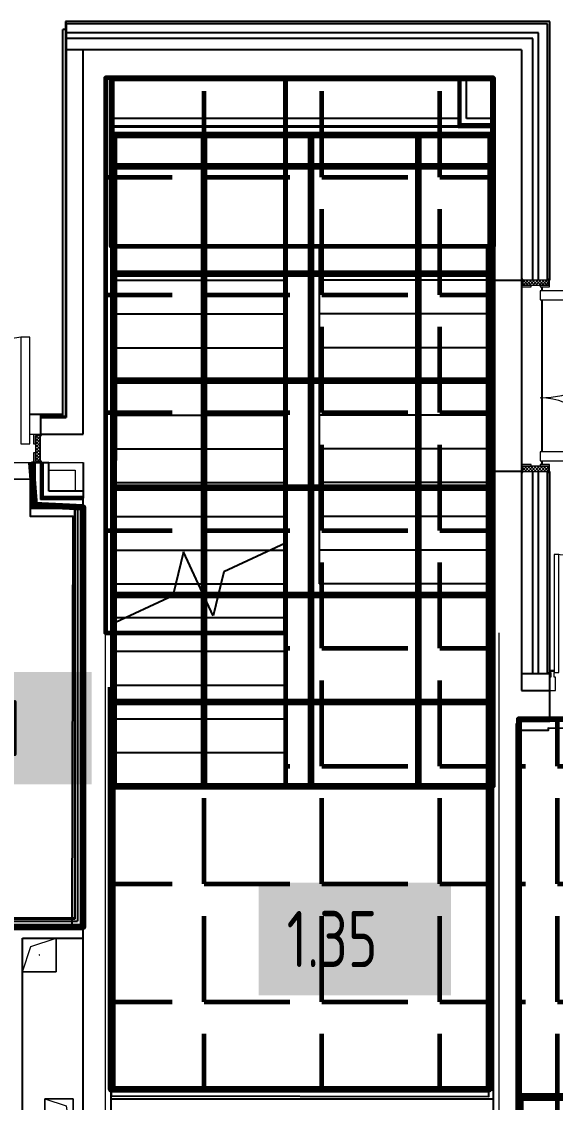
# Model space of a CAD drawing. Header units: millimetres. Extents: x -164500 to 426394, y -51911 to 102118.
# Drawn here: x 88678 to 93425, y 17602 to 27214 of the extents above; entities that cross this region are included whole.
import ezdxf

# ---------------------------------------------------------------- set-up
doc = ezdxf.new("R2010")
doc.units = ezdxf.units.MM
for name, color, linetype, lineweight in [('336 лестницы', 150, 'Continuous', 120), ('374 ПК-4', 211, 'Continuous', 120), ('394 ПК-5 плинтус H100', 2, 'Continuous', 120), ('469 плитка КР10 лестницы', 130, 'Continuous', 60), ('474 плитка КР-1.1 лестницы', 150, 'Continuous', 60), ('A-DOOR-2', 7, 'Continuous', 5), ('A-DOOR-FRAM-2', 7, 'Continuous', 5), ('A-FLOR', 7, 'Continuous', 9), ('A-GENM', 7, 'Continuous', 9), ('A-GLAZ-CWMG-1', 7, 'Continuous', 20), ('A-WALL', 7, 'Continuous', 5), ('Оси', 7, 'Continuous', 9)]:
    doc.layers.add(name, color=color, linetype=linetype, lineweight=lineweight)
doc.layers.add('A-DOOR-1', color=7, linetype='Continuous', lineweight=5, true_color=0xc0c0c0)
doc.layers.add('A-DOOR-FRAM-1', color=7, linetype='Continuous', lineweight=5, true_color=0xc0c0c0)
doc.styles.add('СПДС', font='ГОСТ тип А.ttf', dxfattribs={"width": 0.9})
pattern_1 = [(135, (1471.41, 189.685), (-14.14214, -14.14214), []), (225, (1471.41, 189.685), (14.14214, -14.14214), [])]
pattern_2 = [(45, (-651.384, 189.685), (-14.1421, 14.1421), []), (135, (-651.384, 189.685), (-14.1421, -14.1421), [])]
pattern_3 = [(0, (205553.1, 26879), (0, 1047.75), [762, -285.75]), (90, (205553.1, 26879), (-1047.75, 6e-14), [762, -285.75])]

# ---------------------------------------------------------------- blocks, each defined once
blk = doc.blocks.new('110_Дверь_СКБ_2Ст_Внутренняя - ДН-7д_л__ ДОО_Дв_1450x2100h_Загрузочная_ Помещение холодильных камер-21737406-Объем проектирования 1 этажа')
at = {"layer": 'A-DOOR-2'}
h = blk.add_hatch(dxfattribs=at)
h.set_pattern_fill('FP_42', color=256, style=0, pattern_type=2)
h.set_pattern_definition(pattern_1)
h.paths.add_polyline_path([(862.5, -115), (862.5, 115), (817.5, 115), (817.5, -115)])
at = {"layer": 'A-DOOR-FRAM-2'}
h = blk.add_hatch(dxfattribs=at)
h.set_pattern_fill('FP_43', color=256, style=0, pattern_type=2)
h.set_pattern_definition(pattern_2)
h.paths.add_polyline_path([(-792.5, -115), (-792.5, 115), (-837.5, 115), (-837.5, -115)])
at = {"layer": 'A-DOOR-1'}
for p, q in [((767.5, 990), (687.5, 990)), ((687.5, 990), (687.5, 40)), ((767.5, 40), (767.5, 990)), ((-742.5, 600), (-742.5, 40)), ((-662.5, 600), (-742.5, 600)), ((-662.5, 40), (-662.5, 600)), ((-777.5, 123), (-847.5, 123)), ((-847.5, 123), (-847.5, 115)), ((-847.5, 115), (-792.5, 115)), ((-792.5, 115), (-792.5, 40)), ((-777.5, 40), (-777.5, 123)), ((872.5, 123), (802.5, 123)), ((802.5, 123), (802.5, 40)), ((817.5, 40), (817.5, 115)), ((817.5, 115), (872.5, 115)), ((872.5, 115), (872.5, 123)), ((-792.5, 40), (-777.5, 40)), ((-742.5, 40), (-662.5, 40)), ((687.5, 40), (767.5, 40)), ((802.5, 40), (817.5, 40)), ((-777.5, -40), (-792.5, -40)), ((-792.5, -40), (-792.5, -115)), ((-777.5, -123), (-777.5, -40)), ((817.5, -40), (802.5, -40)), ((802.5, -40), (802.5, -123)), ((817.5, -115), (817.5, -40)), ((-847.5, -115), (-847.5, -123)), ((-792.5, -115), (-847.5, -115)), ((-847.5, -123), (-777.5, -123)), ((802.5, -123), (872.5, -123)), ((872.5, -115), (817.5, -115)), ((872.5, -123), (872.5, -115))]:
    blk.add_line(p, q, dxfattribs=at)
for centre, radius, start, end in [((767.5, 40), 950, 90, 180), ((-742.5, 40), 560, 0, 90)]:
    blk.add_arc(centre, radius, start, end, dxfattribs=at)
at = {"layer": 'A-DOOR-FRAM-1'}
for p, q in [((-792.5, 115), (-837.5, 115)), ((-837.5, 115), (-837.5, -115)), ((-792.5, -115), (-792.5, 115)), ((862.5, 115), (817.5, 115)), ((817.5, 115), (817.5, -115)), ((862.5, -115), (862.5, 115)), ((-837.5, -115), (-792.5, -115)), ((817.5, -115), (862.5, -115))]:
    blk.add_line(p, q, dxfattribs=at)
blk = doc.blocks.new('110_Дверь_СКБ_2Ст_Внутренняя - ДН-4д_ ДОО_Дв_1450x2100h_Лестничная клетка-23615437-Объем проектирования 1 этажа')
at = {"layer": 'A-DOOR-2'}
h = blk.add_hatch(dxfattribs=at)
h.set_pattern_fill('FP_42', color=256, style=0, pattern_type=2)
h.set_pattern_definition(pattern_1)
h.paths.add_polyline_path([(862.5, 115), (817.5, 115), (817.5, -115), (862.5, -115), (862.5, 105)])
at = {"layer": 'A-DOOR-FRAM-2'}
h = blk.add_hatch(dxfattribs=at)
h.set_pattern_fill('FP_43', color=256, style=0, pattern_type=2)
h.set_pattern_definition(pattern_2)
h.paths.add_polyline_path([(-792.5, -115), (-792.5, 115), (-837.5, 115), (-837.5, -115)])
at = {"layer": 'A-DOOR-1'}
for p, q in [((-742.5, 990), (-742.5, 40)), ((-662.5, 990), (-742.5, 990)), ((-662.5, 40), (-662.5, 990)), ((767.5, 600), (687.5, 600)), ((687.5, 600), (687.5, 40)), ((767.5, 40), (767.5, 600)), ((-777.5, 123), (-847.5, 123)), ((-847.5, 123), (-847.5, 115)), ((-847.5, 115), (-792.5, 115)), ((-792.5, 115), (-792.5, 40)), ((-777.5, 40), (-777.5, 123)), ((872.5, 123), (802.5, 123)), ((802.5, 123), (802.5, 40)), ((817.5, 40), (817.5, 115)), ((817.5, 115), (872.5, 115)), ((872.5, 115), (872.5, 123)), ((-792.5, 40), (-777.5, 40)), ((-742.5, 40), (-662.5, 40)), ((687.5, 40), (767.5, 40)), ((802.5, 40), (817.5, 40)), ((-777.5, -40), (-792.5, -40)), ((-792.5, -40), (-792.5, -115)), ((-777.5, -123), (-777.5, -40)), ((817.5, -40), (802.5, -40)), ((802.5, -40), (802.5, -123)), ((817.5, -115), (817.5, -40)), ((-847.5, -115), (-847.5, -123)), ((-792.5, -115), (-847.5, -115)), ((-847.5, -123), (-777.5, -123)), ((802.5, -123), (872.5, -123)), ((872.5, -115), (817.5, -115)), ((872.5, -123), (872.5, -115))]:
    blk.add_line(p, q, dxfattribs=at)
for centre, radius, start, end in [((-742.5, 40), 950, 0, 90), ((767.5, 40), 560, 90, 180)]:
    blk.add_arc(centre, radius, start, end, dxfattribs=at)
at = {"layer": 'A-DOOR-FRAM-1'}
for p, q in [((-792.5, 115), (-837.5, 115)), ((-837.5, 115), (-837.5, -115)), ((-792.5, -115), (-792.5, 115)), ((862.5, 115), (817.5, 115)), ((817.5, 115), (817.5, -115)), ((862.5, -115), (862.5, 115)), ((-837.5, -115), (-792.5, -115)), ((817.5, -115), (862.5, -115))]:
    blk.add_line(p, q, dxfattribs=at)
blk = doc.blocks.new('GM_Отверстие прямоугольное _в плите_ - Отверстие-V125-Объем проектирования 1 этажа')
at = {"layer": 'A-GENM'}
for p, q in [((-250, -125), (-250, 125)), ((-250, 125), (250, 125)), ((250, 125), (-250, 125)), ((-250, 125), (-250, -125)), ((-187.5, 62.5), (250, 125)), ((-250, -125), (-187.5, 62.5)), ((250, -125), (-250, -125)), ((-250, -125), (250, -125))]:
    blk.add_line(p, q, dxfattribs=at)
for start, end in [(360, 180), (180, 360)]:
    blk.add_arc((0, 0), 2.5, start, end, dxfattribs=at)
blk = doc.blocks.new('GM_Отверстие прямоугольное _в плите_ - Отверстие-21958654-Объем проектирования 1 этажа')
at = {"layer": 'A-GENM'}
for p, q in [((-75, 75), (150, 150)), ((150, 150), (150, -150)), ((150, -150), (150, 150)), ((-150, -150), (-75, 75)), ((150, -150), (-150, -150)), ((-150, -150), (150, -150))]:
    blk.add_line(p, q, dxfattribs=at)
for start, end in [(360, 180), (180, 360)]:
    blk.add_arc((0, 0), 2.5, start, end, dxfattribs=at)
blk = doc.blocks.new('DRS_ДПУ_распашная__2Ст_Прямоугольная1 - ВН-4_ Нр_ДО_1500х2200 глухая-26741401-Объем проектирования 1 этажа')
at = {"layer": 'A-DOOR-1'}
for p, q in [((-770, 1050), (-770, 0)), ((-730, 1050), (-770, 1050)), ((-730, 0), (-730, 1050)), ((770, 423.1), (730, 423.1)), ((730, 423.1), (730, 0)), ((770, 0), (770, 423.1)), ((-770, 0), (-730, 0)), ((730, 0), (770, 0))]:
    blk.add_line(p, q, dxfattribs=at)
for centre, radius, start, end in [((-770, 0), 1050, 360, 90), ((770, 0), 423.1, 90, 180)]:
    blk.add_arc(centre, radius, start, end, dxfattribs=at)
blk = doc.blocks.new('Прямоугольный импост - Импост структурный с накладкой - 170мм-22855280-Объем проектирования 1 этажа')
at = {"layer": 'A-GLAZ-CWMG-1'}
for p, q in [((0, 160), (-50, 160)), ((-50, 160), (-50, 40)), ((0, 40), (0, 160)), ((-50, 40), (-40, 40)), ((-40, 40), (-40, 0)), ((-10, 0), (-10, 40)), ((-10, 40), (0, 40)), ((0, 0), (-10, 0)), ((0, -10), (0, 0)), ((-40, -10), (0, -10))]:
    blk.add_line(p, q, dxfattribs=at)
blk = doc.blocks.new('Зашивка приборов отопления4 - Зашивка приборов отопления-33272095-Объем проектирования 1 этажа')
at = {"layer": 'A-WALL'}
for p, q in [((121465, 18487.5), (124530, 18487.5)), ((124530, 18487.5), (121465, 18487.5)), ((121465, 18412.5), (124530, 18412.5))]:
    blk.add_line(p, q, dxfattribs=at)

msp = doc.modelspace()

# ---------------------------------------------------------------- hatches: boundary and pattern name
at = {"layer": '336 лестницы'}
h = msp.add_hatch(dxfattribs=at)
h.set_pattern_fill('ANSI37', color=256, scale=300, angle=45)
h.set_pattern_definition([(90, (205553.1, 26879), (-952.5, 0), []), (180, (205553.1, 26879), (-6e-14, -952.5), [])])
h.paths.add_polyline_path([(89495.702, 20413.938), (92849.42, 20413.938), (92851.746, 26204.52), (89498.027, 26204.52)])
at = {"layer": '469 плитка КР10 лестницы'}
h = msp.add_hatch(dxfattribs=at)
h.set_pattern_fill('ANGLE', color=256, scale=150)
h.set_pattern_definition(pattern_3)
h.paths.add_polyline_path([(91024.702, 26713.938), (89424.702, 26713.938), (89424.702, 21779.035), (91024.702, 21779.035)])
h = msp.add_hatch(dxfattribs=at)
h.set_pattern_fill('ANGLE', color=256, scale=150)
h.set_pattern_definition(pattern_3)
h.paths.add_polyline_path([(91024.702, 20413.938), (92874.702, 20413.938), (92874.702, 26713.938), (91024.702, 26713.938)])
h = msp.add_hatch(dxfattribs=at)
h.set_pattern_fill('ANGLE', color=256, scale=150)
h.set_pattern_definition(pattern_3)
h.paths.add_polyline_path([(93094.702, 17665.437), (94944.702, 17665.437), (94944.702, 21013.938), (93094.702, 21013.938)])
h = msp.add_hatch(dxfattribs=at)
h.set_pattern_fill('ANGLE', color=256, scale=150)
h.set_pattern_definition(pattern_3)
h.paths.add_polyline_path([(89495.702, 20413.938), (92831.815, 20413.938), (92831.815, 17713.938), (89495.702, 17713.938)])
h = msp.add_hatch(dxfattribs=at)
h.set_pattern_fill('ANGLE', color=256, scale=150)
h.set_pattern_definition(pattern_3)
h.paths.add_polyline_path([(93119.702, 13403.938), (94623.702, 13403.938), (94623.702, 17634.938), (93119.702, 17634.938)])
at = {"layer": '474 плитка КР-1.1 лестницы'}
h = msp.add_hatch(dxfattribs=at)
h.set_pattern_fill('ANGLE', color=256, scale=150)
h.set_pattern_definition(pattern_3)
h.paths.add_polyline_path([(92874.702, 25213.938), (89474.702, 25213.938), (89474.702, 26713.938), (92874.702, 26713.938)])

# ---------------------------------------------------------------- linework, layer by layer
for p, q in [((89066.702, 27213.938), (89066.702, 23701.938)), ((93374.702, 27213.938), (89066.702, 27213.938)), ((89071.702, 27213.938), (89071.702, 23696.938)), ((93374.702, 24913.938), (93374.702, 27213.938)), ((89044.702, 23701.938), (89044.702, 27143.938)), ((89066.702, 27143.938), (89044.702, 27143.938)), ((93354.702, 27193.938), (89071.702, 27193.938)), ((89074.702, 27193.938), (89074.702, 23693.938)), ((93274.702, 27113.938), (89074.702, 27113.938)), ((93274.702, 24913.938), (93274.702, 27113.938)), ((93354.702, 24913.938), (93354.702, 27193.938)), ((93224.702, 27063.938), (89074.702, 27063.938)), ((93224.702, 24913.938), (93224.702, 27063.938)), ((93124.702, 26963.938), (89074.702, 26963.938)), ((89224.702, 23543.938), (89224.702, 26963.938)), ((93124.702, 26963.938), (93124.702, 21413.938)), ((89474.702, 17133.938), (89474.702, 26713.938)), ((89474.702, 26713.938), (89474.702, 26713.938)), ((89474.702, 26713.938), (89474.702, 25213.938)), ((92874.702, 26713.938), (89474.702, 26713.938)), ((92874.702, 26713.938), (89474.702, 26713.938)), ((89474.702, 26713.938), (89474.702, 17713.938)), ((92853.702, 26693.938), (89494.702, 26693.938)), ((89494.702, 26693.938), (89494.702, 17733.938)), ((89495.702, 26692.938), (89494.702, 26692.938)), ((89495.702, 26692.938), (92853.702, 26692.938)), ((89495.702, 23194.348), (89495.702, 26692.938)), ((92559.702, 26713.938), (92559.702, 26276.438)), ((92572.202, 26288.938), (92572.202, 26713.938)), ((92584.702, 26301.438), (92584.702, 26713.938)), ((92634.702, 26351.438), (92634.702, 26713.938)), ((92853.702, 26713.938), (92853.702, 26693.938)), ((92853.702, 26693.938), (92854.702, 26693.938)), ((92853.702, 26692.938), (92853.702, 26693.938)), ((92853.702, 26692.938), (92853.702, 26276.438)), ((92854.702, 24913.938), (92854.702, 26713.938)), ((92874.702, 26713.938), (92874.702, 24913.938)), ((92874.702, 25213.938), (92874.702, 26713.938)), ((92874.702, 26351.438), (92634.702, 26351.438)), ((89495.702, 26283.938), (92559.702, 26283.938)), ((92559.702, 26282.938), (89495.702, 26282.938)), ((92559.702, 26276.438), (92874.702, 26276.438)), ((92874.702, 26288.938), (92572.202, 26288.938)), ((92874.702, 26301.438), (92584.702, 26301.438)), ((92853.702, 17735.938), (92853.702, 26276.438)), ((89474.702, 25213.938), (91024.702, 25213.938)), ((89474.702, 22513.938), (89474.702, 25213.938)), ((89474.702, 25213.938), (91024.702, 25213.938)), ((91024.702, 25213.938), (91324.702, 25213.938)), ((91024.702, 22575.326), (91024.702, 25213.938)), ((92874.702, 25213.938), (91324.702, 25213.938)), ((91324.702, 25213.938), (91324.702, 22213.938)), ((92874.702, 25213.938), (91324.702, 25213.938)), ((92874.702, 25213.938), (92874.702, 22213.938)), ((89474.702, 24913.938), (91024.702, 24913.938)), ((89474.702, 24913.938), (91024.702, 24913.938)), ((92874.702, 24913.938), (91324.702, 24913.938)), ((92874.702, 24913.938), (91324.702, 24913.938)), ((92853.702, 24913.938), (92854.702, 24913.938)), ((92854.702, 24913.938), (93124.702, 24913.938)), ((92854.702, 24913.938), (92854.702, 23213.938)), ((93304.702, 24853.938), (93304.702, 24818.938)), ((93304.702, 24738.938), (93304.702, 23388.938)), ((89474.702, 24613.938), (91024.702, 24613.938)), ((89474.702, 24613.938), (91024.702, 24613.938)), ((92874.702, 24613.938), (91324.702, 24613.938)), ((92874.702, 24613.938), (91324.702, 24613.938)), ((89474.702, 24313.938), (91024.702, 24313.938)), ((89474.702, 24313.938), (91024.702, 24313.938)), ((92874.702, 24313.938), (91324.702, 24313.938)), ((92874.702, 24313.938), (91324.702, 24313.938)), ((89474.702, 24013.938), (91024.702, 24013.938)), ((89474.702, 24013.938), (91024.702, 24013.938)), ((92874.702, 24013.938), (91324.702, 24013.938)), ((92874.702, 24013.938), (91324.702, 24013.938)), ((88749.702, 23723.938), (89044.702, 23723.938)), ((88844.702, 23723.938), (88844.702, 23701.938)), ((89066.702, 23701.938), (88844.702, 23701.938)), ((88844.702, 23701.938), (88844.702, 23693.938)), ((88844.702, 23696.938), (89071.702, 23696.938)), ((88844.702, 23693.938), (88844.702, 23543.938)), ((88844.702, 23693.938), (89074.702, 23693.938)), ((89474.702, 23713.938), (91024.702, 23713.938)), ((89474.702, 23713.938), (91024.702, 23713.938)), ((92874.702, 23713.938), (91324.702, 23713.938)), ((92874.702, 23713.938), (91324.702, 23713.938)), ((88749.702, 23543.938), (88749.702, 23543.938)), ((88844.702, 23543.938), (89224.702, 23543.938)), ((89474.702, 23413.938), (91024.702, 23413.938)), ((89474.702, 23413.938), (91024.702, 23413.938)), ((92874.702, 23413.938), (91324.702, 23413.938)), ((92874.702, 23413.938), (91324.702, 23413.938)), ((88766.702, 23293.938), (88766.702, 22885.938)), ((88794.702, 23293.938), (88766.702, 23293.938)), ((88774.702, 22893.938), (88774.702, 23293.938)), ((88794.702, 23293.938), (88919.702, 23293.938)), ((88794.702, 23293.938), (88794.702, 22913.938)), ((88844.702, 23293.938), (88844.702, 22963.938)), ((88857.202, 22976.438), (88857.202, 23293.938)), ((88869.702, 22988.938), (88869.702, 23293.938)), ((88919.702, 23038.938), (88919.702, 23293.938)), ((89224.702, 23293.938), (89224.702, 22976.438)), ((93304.702, 23308.938), (93304.702, 23273.938)), ((89494.702, 23194.348), (89495.702, 23194.348)), ((89495.702, 23194.348), (89495.702, 21862.342)), ((92854.702, 23213.938), (92853.702, 23213.938)), ((93124.702, 23213.938), (92854.702, 23213.938)), ((92854.702, 17734.938), (92854.702, 23213.938)), ((92874.702, 17133.938), (92874.702, 23213.938)), ((93224.702, 21413.938), (93224.702, 23213.938)), ((93274.702, 21413.938), (93274.702, 23213.938)), ((93354.702, 21413.938), (93354.702, 23213.938)), ((93374.702, 21413.938), (93374.702, 23213.938)), ((89474.702, 23113.938), (91024.702, 23113.938)), ((89474.702, 23113.938), (91024.702, 23113.938)), ((92874.702, 23113.938), (91324.702, 23113.938)), ((92874.702, 23113.938), (91324.702, 23113.938)), ((89224.702, 22976.438), (88857.202, 22976.438)), ((89224.702, 22988.938), (88869.702, 22988.938)), ((89224.702, 23038.938), (88919.702, 23038.938)), ((89224.702, 17133.938), (89224.702, 22976.438)), ((88766.702, 22885.938), (89146.702, 22885.938)), ((89154.702, 22893.938), (88774.702, 22893.938)), ((88794.702, 22913.938), (89174.702, 22913.938)), ((89224.702, 22963.938), (88844.702, 22963.938)), ((89146.702, 22885.938), (89146.702, 19241.938)), ((89154.702, 19233.938), (89154.702, 22893.938)), ((89174.702, 22913.938), (89174.702, 19213.938)), ((89495.702, 22970.864), (89494.702, 22970.864)), ((89474.702, 22813.938), (91024.702, 22813.938)), ((89474.702, 22813.938), (91024.702, 22813.938)), ((92874.702, 22813.938), (91324.702, 22813.938)), ((92874.702, 22813.938), (91324.702, 22813.938)), ((89474.702, 22513.938), (90893.054, 22513.938)), ((89474.702, 22513.938), (90893.054, 22513.938)), ((90117.634, 22497.159), (90023.125, 22108.283)), ((90381.77, 21930.717), (90117.634, 22497.159)), ((91024.702, 22575.326), (90476.279, 22319.592)), ((90893.054, 22513.938), (91024.702, 22513.938)), ((90893.054, 22513.938), (91024.702, 22513.938)), ((91024.702, 22513.938), (91024.702, 22575.326)), ((91024.702, 22213.938), (91024.702, 22513.938)), ((92874.702, 22513.938), (91324.702, 22513.938)), ((92874.702, 22513.938), (91324.702, 22513.938)), ((90476.279, 22319.592), (90381.77, 21930.717)), ((89494.702, 22213.938), (90048.802, 22213.938)), ((89494.702, 22213.938), (90048.802, 22213.938)), ((90048.802, 22213.938), (90249.702, 22213.938)), ((90048.802, 22213.938), (90249.702, 22213.938)), ((90249.702, 22213.938), (90450.601, 22213.938)), ((90249.702, 22213.938), (90450.601, 22213.938)), ((90450.601, 22213.938), (91024.702, 22213.938)), ((90450.601, 22213.938), (91024.702, 22213.938)), ((91024.702, 21913.938), (91024.702, 22213.938)), ((92874.702, 22213.938), (91324.702, 22213.938)), ((90023.125, 22108.283), (89474.702, 21852.549)), ((89494.702, 21913.938), (89606.35, 21913.938)), ((89494.702, 21913.938), (89606.35, 21913.938)), ((89495.702, 20867.04), (89495.702, 21862.342)), ((89606.35, 21913.938), (91024.702, 21913.938)), ((89606.35, 21913.938), (91024.702, 21913.938)), ((91024.702, 21613.938), (91024.702, 21913.938)), ((89494.702, 21613.938), (91024.702, 21613.938)), ((89494.702, 21613.938), (91024.702, 21613.938)), ((91024.702, 21313.938), (91024.702, 21613.938)), ((93374.702, 21443.938), (93414.702, 21443.938)), ((93374.702, 21413.938), (93124.702, 21413.938)), ((93124.702, 21413.938), (93124.702, 21263.938)), ((93354.702, 21421.938), (93374.702, 21421.938)), ((93374.702, 21416.938), (93354.702, 21416.938)), ((93374.702, 20993.938), (93374.702, 21413.938)), ((89494.702, 21313.938), (91024.702, 21313.938)), ((89494.702, 21313.938), (91024.702, 21313.938)), ((91024.702, 21013.938), (91024.702, 21313.938)), ((93124.702, 21263.938), (93374.702, 21263.938)), ((89494.702, 21013.938), (91024.702, 21013.938)), ((89494.702, 21013.938), (91024.702, 21013.938)), ((91024.702, 20713.938), (91024.702, 21013.938)), ((93094.702, 13491.938), (93094.702, 21013.938)), ((93374.702, 21013.938), (93094.702, 21013.938)), ((93114.702, 20993.938), (93094.702, 20993.938)), ((93115.702, 20993.938), (93114.702, 20993.938)), ((93124.702, 21013.938), (93115.702, 21003.938)), ((93115.702, 21003.938), (93115.702, 21013.938)), ((93115.702, 21003.938), (93115.702, 20993.938)), ((93115.702, 20993.938), (93374.702, 20993.938)), ((93115.702, 13493.938), (93115.702, 20993.938)), ((93115.702, 20992.938), (93374.702, 20992.938)), ((93116.702, 21013.938), (93116.702, 21005.049)), ((93116.702, 20993.938), (93116.702, 13493.938)), ((93374.702, 20992.938), (93374.702, 20993.938)), ((89495.702, 20867.04), (89494.702, 20867.04)), ((89495.702, 20867.04), (89495.702, 17734.438)), ((89494.702, 20713.938), (91024.702, 20713.938)), ((89494.702, 20713.938), (91024.702, 20713.938)), ((91024.702, 20413.938), (91024.702, 20713.938)), ((89494.702, 20413.938), (91024.702, 20413.938)), ((89494.702, 20413.938), (91024.702, 20413.938)), ((89495.702, 20314.348), (89494.702, 20314.348)), ((89146.702, 19241.938), (87045.202, 19241.938)), ((87052.702, 19233.938), (89154.702, 19233.938)), ((89224.702, 19163.938), (86974.702, 19163.938)), ((87024.702, 19213.938), (89174.702, 19213.938)), ((88685.702, 19063.938), (89224.702, 19063.938)), ((88685.702, 17133.938), (88685.702, 19063.938)), ((89474.702, 17713.938), (89474.702, 17713.938)), ((89474.702, 17713.938), (92874.702, 17713.938)), ((89494.702, 17735.938), (92853.702, 17735.938)), ((89495.702, 17734.938), (89494.702, 17734.938)), ((89495.702, 17734.438), (89494.702, 17734.438)), ((92854.702, 17733.938), (89494.702, 17733.938)), ((92853.702, 17734.938), (89495.702, 17734.938)), ((92853.702, 17735.938), (92853.702, 17734.938)), ((92853.702, 17734.938), (92854.702, 17734.938)), ((92854.702, 17734.938), (92854.702, 17733.938)), ((89474.702, 17633.938), (92874.702, 17633.938))]:
    msp.add_line(p, q)
at = {"flags": 128}
for points in [[(89481.801, 21119.89), (89480.801, 21119.893), (89480.671, 21064.442), (89481.671, 21064.44), (89473.683, 17661.49), (92831.673, 17653.607), (92851.737, 26200.583), (92442.228, 26201.545), (89493.746, 26208.466)], [(87034.224, 19173.22), (89128.219, 19168.305), (89136.773, 22812.295), (88756.774, 22813.187), (88757.548, 23143.186), (87043.553, 23147.209)]]:
    msp.add_lwpolyline(points, close=True, dxfattribs=at)
msp.add_lwpolyline([(100601.415, 17534.368), (100608.349, 20488.36), (100294.35, 20489.097), (99129.353, 20491.832), (99129.529, 20566.832), (99130.301, 20895.831), (98246.346, 20897.906), (98246.348, 20898.906), (98242.776, 20898.914), (98242.774, 20897.914), (96610.308, 20901.746), (96610.358, 20922.746), (95121.362, 20926.241), (95117.714, 19372.246), (98656.704, 19363.938), (99147.703, 19362.786), (99147.017, 19070.786), (98661.519, 19071.926), (94955.029, 19080.627), (94959.362, 20926.622), (93360.367, 20930.375), (93360.317, 20909.375), (93102.318, 20909.981), (93084.741, 13422.001)], dxfattribs=at)
at = {"layer": '336 лестницы'}
msp.add_lwpolyline([(89495.702, 20413.938), (92849.42, 20413.938), (92851.746, 26204.52), (89498.027, 26204.52)], close=True, dxfattribs=at)
at = {"layer": '374 ПК-4'}
for points in [[(92832.702, 25193.938), (92833.702, 17715.938), (89474.702, 17715.938), (89474.702, 21293.938)], [(93148.702, 13463.938), (93098.702, 13463.938), (93098.702, 20972.938)]]:
    msp.add_lwpolyline(points, dxfattribs=at)
at = {"layer": '394 ПК-5 плинтус H100'}
msp.add_lwpolyline([(87044.702, 20118.938), (86974.702, 19163.938), (89224.702, 19163.938), (89224.702, 22893.938), (88794.702, 22913.938), (88766.702, 23293.938)], dxfattribs=at)
at = {"layer": '469 плитка КР10 лестницы'}
for points in [[(91024.702, 26713.938), (89424.702, 26713.938), (89424.702, 21779.035), (91024.702, 21779.035)], [(91024.702, 20413.938), (92874.702, 20413.938), (92874.702, 26713.938), (91024.702, 26713.938)], [(93094.702, 17665.437), (94944.702, 17665.437), (94944.702, 21013.938), (93094.702, 21013.938)], [(89495.702, 20413.938), (92831.815, 20413.938), (92831.815, 17713.938), (89495.702, 17713.938)], [(93119.702, 13403.938), (94623.702, 13403.938), (94623.702, 17634.938), (93119.702, 17634.938)]]:
    msp.add_lwpolyline(points, close=True, dxfattribs=at)
at = {"layer": '474 плитка КР-1.1 лестницы'}
msp.add_lwpolyline([(92874.702, 25213.938), (89474.702, 25213.938), (89474.702, 26713.938), (92874.702, 26713.938)], close=True, dxfattribs=at)
at = {"layer": 'A-FLOR'}
for p, q in [((89494.702, 26358.938), (92559.702, 26358.938)), ((92874.702, 24913.938), (92874.702, 23213.938)), ((88749.702, 23543.938), (88844.702, 23543.938)), ((87144.702, 23293.938), (88766.702, 23293.938)), ((88919.702, 23293.938), (89224.702, 23293.938)), ((88919.702, 23223.938), (89154.702, 23223.938)), ((89154.702, 23223.938), (89154.702, 23038.938)), ((93114.702, 13491.938), (93114.702, 20993.938)), ((93374.702, 21013.938), (94994.702, 21013.938)), ((93374.702, 20993.938), (94974.702, 20993.938)), ((92874.702, 17633.938), (92874.702, 17533.938))]:
    msp.add_line(p, q, dxfattribs=at)
at = {"layer": 'Оси'}
for points in [[(89424.702, -2042.321), (89424.702, 2957.679), (89424.702, 16779.035), (89424.702, 21779.035)], [(92924.702, -2042.321), (92924.702, 2957.679), (92924.702, 16779.035), (92924.702, 21779.035)]]:
    msp.add_lwpolyline(points, dxfattribs=at)

# ---------------------------------------------------------------- block references
for name, p in [('Зашивка приборов отопления4 - Зашивка приборов отопления-33272095-Объем проектирования 1 этажа', (-31970.298, 7863.938)), ('110_Дверь_СКБ_2Ст_Внутренняя - ДН-7д_л__ ДОО_Дв_1450x2100h_Загрузочная_ Помещение холодильных камер-21737406-Объем проектирования 1 этажа', (87982.202, 23418.938)), ('GM_Отверстие прямоугольное _в плите_ - Отверстие-21958654-Объем проектирования 1 этажа', (88835.702, 18913.938))]:
    msp.add_blockref(name, p)
for name, p, rotation in [('110_Дверь_СКБ_2Ст_Внутренняя - ДН-4д_ ДОО_Дв_1450x2100h_Лестничная клетка-23615437-Объем проектирования 1 этажа', (93249.702, 24076.438), 269.9999999999998), ('Прямоугольный импост - Импост структурный с накладкой - 170мм-22855280-Объем проектирования 1 этажа', (93374.702, 21423.938), 180), ('GM_Отверстие прямоугольное _в плите_ - Отверстие-V125-Объем проектирования 1 этажа', (89010.415, 17383.938), 270)]:
    msp.add_blockref(name, p, dxfattribs=dict(rotation=rotation))
at = {"layer": 'A-DOOR-1'}
msp.add_blockref('DRS_ДПУ_распашная__2Ст_Прямоугольная1 - ВН-4_ Нр_ДО_1500х2200 глухая-26741401-Объем проектирования 1 этажа', (94184.702, 21423.938), dxfattribs=at)

# ---------------------------------------------------------------- texts
at = {"char_height": 500, "attachment_point": 1, "style": 'СПДС', "bg_fill": 1, "box_fill_scale": 1.5, "bg_fill_color": 7, "bg_fill_true_color": 16777215, "bg_fill_transparency": 0}
for s, insert, width in [('1.51', (87953.18, 21180.29), 1096.7085), ('1.35', (91035.059, 19304.951), 1212.1515)]:
    msp.add_mtext(s, dxfattribs=dict(at, insert=insert, width=width))

doc.saveas('drawing.dxf')
